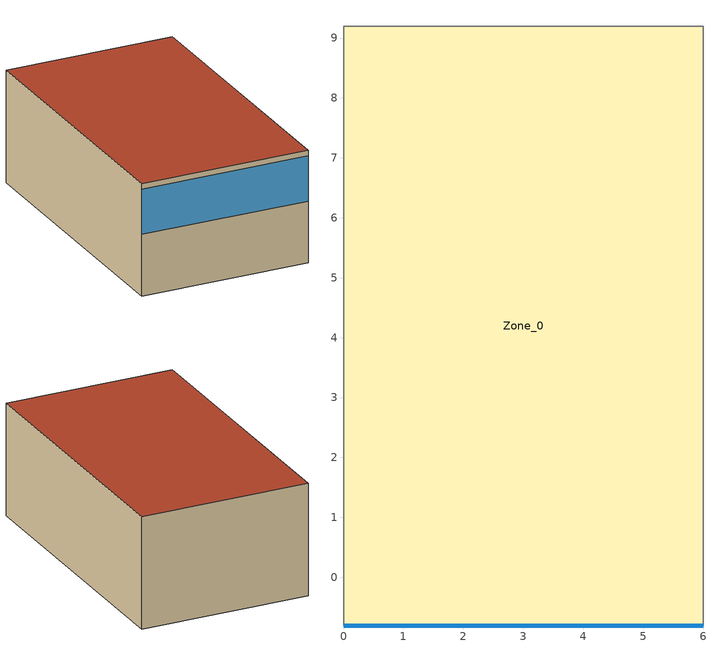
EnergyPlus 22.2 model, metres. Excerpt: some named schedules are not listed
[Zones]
Zone_0
 floor adiabatic (Slab_Light_FLIPPED): 6,-0.81 0,-0.81 0,9.19 6,9.19 z0
 wall outside (UVal_0.2_Light): 0,-0.81 6,-0.81 z0:4
 wall adiabatic (UVal_0.2_Light): 6,-0.81 6,9.19 0,9.19 0,-0.81 z0:4
 window (Clear - Sungate 400 (3) (Argon)): 0,-0.81 6,-0.81 z2.2:3.8
 roof outside (UVal_0.2_Light): 0,9.19 0,-0.81 6,-0.81 6,9.19 z4
[Building]
Building: North Axis=180; Terrain=Suburbs; Loads Convergence Tolerance Value=0.04; Temperature Convergence Tolerance Value=0.25; Solar Distribution=MinimalShadowing; Maximum Number of Warmup Days=25; Minimum Number of Warmup Days=6
[SizingPeriod:WeatherFileConditionType] Use Weather File Daylight Saving Period=No; Use Weather File Rain and Snow Indicators=No
Name | Period Selection | Day of Week for Start Day
Extreme Summer Weather Period for Design | SummerExtreme | SummerDesignDay
Extreme Winter Weather Period for Design | WinterExtreme | WinterDesignDay
[Site:WeatherStation]
Wind Sensor Height Above Ground=10; Wind Speed Profile Exponent=0.22; Wind Speed Profile Boundary Layer Thickness=370; Air Temperature Sensor Height Above Ground=1.5
[Site:GroundTemperature:BuildingSurface]
18, 18, 18, 18, 18, 18, 18, 18, 18, 18, 18, 18
[Site:GroundReflectance]
0.2, 0.2, 0.2, 0.2, 0.2, 0.2, 0.2, 0.2, 0.2, 0.2, 0.2, 0.2
[Site:GroundReflectance:SnowModifier]
1, 1
[Material] Thermal Absorptance=0.9; Solar Absorptance=0.7; Visible Absorptance=0.7
Name | Roughness | Thickness | Conductivity | Density | Specific Heat
Mineral Wool_0.195_UVal_0.2_Light | Rough | 0.195 | 0.041 | 155 | 1130
Gypsum Board_0.02_UVal_0.2_Light | MediumSmooth | 0.02 | 0.16 | 800 | 1090
Cross Laminated Timber_0.2_Slab_Light | Rough | 0.2 | 0.13 | 500 | 1600
[WindowMaterial:Glazing] Optical Data Type=Spectral; Infrared Transmittance at Normal Incidence=0; Back Side Infrared Hemispherical Emissivity=0.84; Dirt Correction Factor for Solar and Visible Transmittance=1
Name | Window Glass Spectral Data Set | Thickness | Solar Transmittance at Normal Incidence | Front Side Solar Reflectance at Normal Incidence | Back Side Solar Reflectance at Normal Incidence | Visible Transmittance at Normal Incidence | Front Side Visible Reflectance at Normal Incidence | Back Side Visible Reflectance at Normal Incidence | Front Side Infrared Hemispherical Emissivity | Conductivity
Clear Float Glass Clear_0.0058_Clear - Sungate 400 (3) (Argon) | Clear Float Glass Clear_0.0058_Clear - Sungate 400 (3) (Argon)Optical | 0.0058 | 0.7717 | 0.0727 | 0.0743 | 0.8776 | 0.0843 | 0.085 | 0.84 | 1
Sungate 400 on Clear  6mm_0.0057_Clear - Sungate 400 (3) (Argon) | Sungate 400 on Clear  6mm_0.0057_Clear - Sungate 400 (3) (Argon)Optical | 0.0057 | 0.6348 | 0.1726 | 0.1238 | 0.8563 | 0.0648 | 0.0732 | 0.1129 | 1.0003
[WindowMaterial:Gas]
Argon - EN673_0.127_Clear - Sungate 400 (3) (Argon): Gas Type=ARGON; Thickness=0.127
[WindowMaterial:Shade]
Zone_0:f2:w0_Shade: Solar Transmittance=0.3; Solar Reflectance=0.69; Visible Transmittance=0.3; Visible Reflectance=0.69; Infrared Hemispherical Emissivity=0.9; Infrared Transmittance=0; Thickness=0.003; Conductivity=0.1; Shade to Glass Distance=0.05; Top Opening Multiplier=1; Bottom Opening Multiplier=1; LeftSide Opening Multiplier=1; RightSide Opening Multiplier=1; Airflow Permeability=0
[MaterialProperty:GlazingSpectralData] Wavelength 1=0.3; Transmittance 1=0.0001; Wavelength 2=0.305; Transmittance 2=0.0001; Wavelength 3=0.31; Wavelength 4=0.315; Wavelength 5=0.32; Wavelength 6=0.325; Wavelength 7=0.33; Wavelength 8=0.335; Wavelength 9=0.34; Wavelength 10=0.345; Wavelength 11=0.35; Wavelength 12=0.355; Wavelength 13=0.36; Wavelength 14=0.365; Wavelength 15=0.37; Wavelength 16=0.375; Wavelength 17=0.38; Wavelength 18=0.385; Wavelength 19=0.39; Wavelength 20=0.395; Wavelength 21=0.4; Wavelength 22=0.41; Wavelength 23=0.42; Wavelength 24=0.43; Wavelength 25=0.44; Wavelength 26=0.45; Wavelength 27=0.46; Wavelength 28=0.47; Wavelength 29=0.48; Wavelength 30=0.49; Wavelength 31=0.5; Wavelength 32=0.51; Wavelength 33=0.52; Wavelength 34=0.53; Wavelength 35=0.54; Wavelength 36=0.55; Wavelength 37=0.56; Wavelength 38=0.57; Wavelength 39=0.58; Wavelength 40=0.59; Wavelength 41=0.6; Wavelength 42=0.61; Wavelength 43=0.62; Wavelength 44=0.63; Wavelength 45=0.64; Wavelength 46=0.65; Wavelength 47=0.66; Wavelength 48=0.67; Wavelength 49=0.68; Wavelength 50=0.69; Wavelength 51=0.7; Wavelength 52=0.71; Wavelength 53=0.72; Wavelength 54=0.73; Wavelength 55=0.74; Wavelength 56=0.75; Wavelength 57=0.76; Wavelength 58=0.77; Wavelength 59=0.78; Wavelength 60=0.79; Wavelength 61=0.8; Wavelength 62=0.81; Wavelength 63=0.82; Wavelength 64=0.83; Wavelength 65=0.84; Wavelength 66=0.85; Front Reflectance 66=0.0636; Wavelength 67=0.86; Wavelength 68=0.87; Wavelength 69=0.88; Wavelength 70=0.89; Wavelength 71=0.9; Wavelength 72=0.91; Wavelength 73=0.92; Wavelength 74=0.93; Wavelength 75=0.94; Wavelength 76=0.95; Wavelength 77=0.96; Wavelength 78=0.97; Wavelength 79=0.98; Wavelength 80=0.99; Wavelength 81=1; Wavelength 82=1.05; Wavelength 83=1.1; Wavelength 84=1.15; Wavelength 85=1.2; Wavelength 86=1.25; Wavelength 87=1.3; Wavelength 88=1.35; Wavelength 89=1.4; Wavelength 90=1.45; Wavelength 91=1.5; Wavelength 92=1.55; Wavelength 93=1.6; Wavelength 94=1.65; Wavelength 95=1.7; Wavelength 96=1.75; Wavelength 97=1.8; Wavelength 98=1.85; Wavelength 99=1.9; Wavelength 100=1.95; Wavelength 101=2; Wavelength 102=2.05; Wavelength 103=2.1; Wavelength 104=2.15; Wavelength 105=2.2; Wavelength 106=2.25; Wavelength 107=2.3; Wavelength 108=2.35; Wavelength 109=2.4; Wavelength 110=2.45; Wavelength 111=2.5
Name | Front Reflectance 1 | Back Reflectance 1 | Front Reflectance 2 | Back Reflectance 2 | Transmittance 3 | Front Reflectance 3 | Back Reflectance 3 | Transmittance 4 | Front Reflectance 4 | Back Reflectance 4 | Transmittance 5 | Front Reflectance 5 | Back Reflectance 5 | Transmittance 6 | Front Reflectance 6 | Back Reflectance 6 | Transmittance 7 | Front Reflectance 7 | Back Reflectance 7 | Transmittance 8 | Front Reflectance 8 | Back Reflectance 8 | Transmittance 9 | Front Reflectance 9 | Back Reflectance 9 | Transmittance 10 | Front Reflectance 10 | Back Reflectance 10 | Transmittance 11 | Front Reflectance 11 | Back Reflectance 11 | Transmittance 12 | Front Reflectance 12 | Back Reflectance 12 | Transmittance 13 | Front Reflectance 13 | Back Reflectance 13 | Transmittance 14 | Front Reflectance 14 | Back Reflectance 14 | Transmittance 15 | Front Reflectance 15 | Back Reflectance 15 | Transmittance 16 | Front Reflectance 16 | Back Reflectance 16 | Transmittance 17 | Front Reflectance 17 | Back Reflectance 17 | Transmittance 18 | Front Reflectance 18 | Back Reflectance 18 | Transmittance 19 | Front Reflectance 19 | Back Reflectance 19 | Transmittance 20 | Front Reflectance 20 | Back Reflectance 20 | Transmittance 21 | Front Reflectance 21 | Back Reflectance 21 | Transmittance 22 | Front Reflectance 22 | Back Reflectance 22 | Transmittance 23 | Front Reflectance 23 | Back Reflectance 23 | Transmittance 24 | Front Reflectance 24 | Back Reflectance 24 | Transmittance 25 | Front Reflectance 25 | Back Reflectance 25 | Transmittance 26 | Front Reflectance 26 | Back Reflectance 26 | Transmittance 27 | Front Reflectance 27 | Back Reflectance 27 | Transmittance 28 | Front Reflectance 28 | Back Reflectance 28 | Transmittance 29 | Front Reflectance 29 | Back Reflectance 29 | Transmittance 30 | Front Reflectance 30 | Back Reflectance 30 | Transmittance 31 | Front Reflectance 31 | Back Reflectance 31 | Transmittance 32 | Front Reflectance 32 | Back Reflectance 32 | Transmittance 33 | Front Reflectance 33 | Back Reflectance 33 | Transmittance 34 | Front Reflectance 34 | Back Reflectance 34 | Transmittance 35 | Front Reflectance 35 | Back Reflectance 35 | Transmittance 36 | Front Reflectance 36 | Back Reflectance 36 | Transmittance 37 | Front Reflectance 37 | Back Reflectance 37 | Transmittance 38 | Front Reflectance 38 | Back Reflectance 38 | Transmittance 39 | Front Reflectance 39 | Back Reflectance 39 | Transmittance 40 | Front Reflectance 40 | Back Reflectance 40 | Transmittance 41 | Front Reflectance 41 | Back Reflectance 41 | Transmittance 42 | Front Reflectance 42 | Back Reflectance 42 | Transmittance 43 | Front Reflectance 43 | Back Reflectance 43 | Transmittance 44 | Front Reflectance 44 | Back Reflectance 44 | Transmittance 45 | Front Reflectance 45 | Back Reflectance 45 | Transmittance 46 | Front Reflectance 46 | Back Reflectance 46 | Transmittance 47 | Front Reflectance 47 | Back Reflectance 47 | Transmittance 48 | Front Reflectance 48 | Back Reflectance 48 | Transmittance 49 | Front Reflectance 49 | Back Reflectance 49 | Transmittance 50 | Front Reflectance 50 | Back Reflectance 50 | Transmittance 51 | Front Reflectance 51 | Back Reflectance 51 | Transmittance 52 | Front Reflectance 52 | Back Reflectance 52 | Transmittance 53 | Front Reflectance 53 | Back Reflectance 53 | Transmittance 54 | Front Reflectance 54 | Back Reflectance 54 | Transmittance 55 | Front Reflectance 55 | Back Reflectance 55 | Transmittance 56 | Front Reflectance 56 | Back Reflectance 56 | Transmittance 57 | Front Reflectance 57 | Back Reflectance 57 | Transmittance 58 | Front Reflectance 58 | Back Reflectance 58 | Transmittance 59 | Front Reflectance 59 | Back Reflectance 59 | Transmittance 60 | Front Reflectance 60 | Back Reflectance 60 | Transmittance 61 | Front Reflectance 61 | Back Reflectance 61 | Transmittance 62 | Front Reflectance 62 | Back Reflectance 62 | Transmittance 63 | Front Reflectance 63 | Back Reflectance 63 | Transmittance 64 | Front Reflectance 64 | Back Reflectance 64 | Transmittance 65 | Front Reflectance 65 | Back Reflectance 65 | Transmittance 66 | Back Reflectance 66 | Transmittance 67 | Front Reflectance 67 | Back Reflectance 67 | Transmittance 68 | Front Reflectance 68 | Back Reflectance 68 | Transmittance 69 | Front Reflectance 69 | Back Reflectance 69 | Transmittance 70 | Front Reflectance 70 | Back Reflectance 70 | Transmittance 71 | Front Reflectance 71 | Back Reflectance 71 | Transmittance 72 | Front Reflectance 72 | Back Reflectance 72 | Transmittance 73 | Front Reflectance 73 | Back Reflectance 73 | Transmittance 74 | Front Reflectance 74 | Back Reflectance 74 | Transmittance 75 | Front Reflectance 75 | Back Reflectance 75 | Transmittance 76 | Front Reflectance 76 | Back Reflectance 76 | Transmittance 77 | Front Reflectance 77 | Back Reflectance 77 | Transmittance 78 | Front Reflectance 78 | Back Reflectance 78 | Transmittance 79 | Front Reflectance 79 | Back Reflectance 79 | Transmittance 80 | Front Reflectance 80 | Back Reflectance 80 | Transmittance 81 | Front Reflectance 81 | Back Reflectance 81 | Transmittance 82 | Front Reflectance 82 | Back Reflectance 82 | Transmittance 83 | Front Reflectance 83 | Back Reflectance 83 | Transmittance 84 | Front Reflectance 84 | Back Reflectance 84 | Transmittance 85 | Front Reflectance 85 | Back Reflectance 85 | Transmittance 86 | Front Reflectance 86 | Back Reflectance 86 | Transmittance 87 | Front Reflectance 87 | Back Reflectance 87 | Transmittance 88 | Front Reflectance 88 | Back Reflectance 88 | Transmittance 89 | Front Reflectance 89 | Back Reflectance 89 | Transmittance 90 | Front Reflectance 90 | Back Reflectance 90 | Transmittance 91 | Front Reflectance 91 | Back Reflectance 91 | Transmittance 92 | Front Reflectance 92 | Back Reflectance 92 | Transmittance 93 | Front Reflectance 93 | Back Reflectance 93 | Transmittance 94 | Front Reflectance 94 | Back Reflectance 94 | Transmittance 95 | Front Reflectance 95 | Back Reflectance 95 | Transmittance 96 | Front Reflectance 96 | Back Reflectance 96 | Transmittance 97 | Front Reflectance 97 | Back Reflectance 97 | Transmittance 98 | Front Reflectance 98 | Back Reflectance 98 | Transmittance 99 | Front Reflectance 99 | Back Reflectance 99 | Transmittance 100 | Front Reflectance 100 | Back Reflectance 100 | Transmittance 101 | Front Reflectance 101 | Back Reflectance 101 | Transmittance 102 | Front Reflectance 102 | Back Reflectance 102 | Transmittance 103 | Front Reflectance 103 | Back Reflectance 103 | Transmittance 104 | Front Reflectance 104 | Back Reflectance 104 | Transmittance 105 | Front Reflectance 105 | Back Reflectance 105 | Transmittance 106 | Front Reflectance 106 | Back Reflectance 106 | Transmittance 107 | Front Reflectance 107 | Back Reflectance 107 | Transmittance 108 | Front Reflectance 108 | Back Reflectance 108 | Transmittance 109 | Front Reflectance 109 | Back Reflectance 109 | Transmittance 110 | Front Reflectance 110 | Back Reflectance 110 | Transmittance 111 | Front Reflectance 111 | Back Reflectance 111
Clear Float Glass Clear_0.0058_Clear - Sungate 400 (3) (Argon)Optical | 0.0462 | 0.0535 | 0.0436 | 0.0539 | 0.0003 | 0.043 | 0.0529 | 0.0038 | 0.0451 | 0.0537 | 0.0231 | 0.0454 | 0.0539 | 0.0798 | 0.0458 | 0.0536 | 0.1838 | 0.0497 | 0.0524 | 0.3211 | 0.0509 | 0.0576 | 0.468 | 0.0562 | 0.0632 | 0.5926 | 0.0628 | 0.0689 | 0.6829 | 0.0723 | 0.0772 | 0.7516 | 0.0768 | 0.0791 | 0.798 | 0.0797 | 0.0833 | 0.8254 | 0.0829 | 0.0854 | 0.8394 | 0.0835 | 0.0847 | 0.8341 | 0.0834 | 0.0843 | 0.8216 | 0.0824 | 0.0834 | 0.8362 | 0.0832 | 0.0846 | 0.857 | 0.0848 | 0.0863 | 0.8697 | 0.0866 | 0.087 | 0.8749 | 0.0874 | 0.0879 | 0.8746 | 0.086 | 0.0866 | 0.8671 | 0.0855 | 0.0865 | 0.8672 | 0.085 | 0.086 | 0.8654 | 0.0848 | 0.0858 | 0.87 | 0.0851 | 0.086 | 0.8776 | 0.0857 | 0.0863 | 0.8804 | 0.0858 | 0.0867 | 0.8834 | 0.0861 | 0.0867 | 0.8861 | 0.0861 | 0.0869 | 0.8878 | 0.0863 | 0.087 | 0.8891 | 0.086 | 0.0867 | 0.8904 | 0.0864 | 0.0867 | 0.8878 | 0.0858 | 0.0866 | 0.888 | 0.0857 | 0.0862 | 0.8866 | 0.0856 | 0.086 | 0.8837 | 0.085 | 0.0857 | 0.8813 | 0.0844 | 0.0849 | 0.8739 | 0.0837 | 0.0841 | 0.8682 | 0.0825 | 0.0834 | 0.8632 | 0.0817 | 0.0826 | 0.8577 | 0.0813 | 0.0821 | 0.8488 | 0.0804 | 0.0814 | 0.8425 | 0.0796 | 0.0808 | 0.8371 | 0.0788 | 0.08 | 0.8323 | 0.0782 | 0.0793 | 0.8247 | 0.0775 | 0.0787 | 0.8201 | 0.0771 | 0.0783 | 0.8138 | 0.0766 | 0.0779 | 0.8073 | 0.0757 | 0.0774 | 0.8017 | 0.0755 | 0.0771 | 0.7939 | 0.0746 | 0.0762 | 0.7863 | 0.0739 | 0.0759 | 0.7797 | 0.0734 | 0.0747 | 0.7712 | 0.0724 | 0.0743 | 0.7645 | 0.0713 | 0.0733 | 0.7564 | 0.0704 | 0.0728 | 0.7496 | 0.0699 | 0.0716 | 0.742 | 0.0697 | 0.0715 | 0.7341 | 0.0689 | 0.0712 | 0.7279 | 0.0676 | 0.0686 | 0.7216 | 0.0673 | 0.0709 | 0.7155 | 0.0684 | 0.0728 | 0.7094 | 0.0702 | 0.0707 | 0.7047 | 0.0691 | 0.0706 | 0.6993 | 0.0687 | 0.6938 | 0.0646 | 0.0702 | 0.6895 | 0.0668 | 0.0691 | 0.6858 | 0.068 | 0.0675 | 0.6817 | 0.0671 | 0.072 | 0.6784 | 0.0678 | 0.0657 | 0.6756 | 0.065 | 0.0683 | 0.6725 | 0.0647 | 0.0675 | 0.6698 | 0.0628 | 0.0651 | 0.6673 | 0.0647 | 0.0664 | 0.6655 | 0.0644 | 0.0681 | 0.6629 | 0.065 | 0.0686 | 0.6614 | 0.0636 | 0.0655 | 0.6595 | 0.0657 | 0.0685 | 0.6584 | 0.0648 | 0.0664 | 0.6571 | 0.0635 | 0.0635 | 0.6536 | 0.0594 | 0.0626 | 0.6534 | 0.0613 | 0.0633 | 0.656 | 0.0604 | 0.0636 | 0.661 | 0.0599 | 0.065 | 0.6693 | 0.0617 | 0.0644 | 0.681 | 0.0609 | 0.0626 | 0.6949 | 0.0624 | 0.0633 | 0.7088 | 0.0643 | 0.0647 | 0.7281 | 0.0632 | 0.0661 | 0.746 | 0.0683 | 0.0663 | 0.7607 | 0.0681 | 0.0696 | 0.7723 | 0.0685 | 0.0694 | 0.7791 | 0.0669 | 0.0667 | 0.7816 | 0.067 | 0.0676 | 0.7815 | 0.0671 | 0.0674 | 0.7788 | 0.0677 | 0.0681 | 0.7772 | 0.0652 | 0.0684 | 0.7749 | 0.0669 | 0.069 | 0.7736 | 0.0633 | 0.0646 | 0.7718 | 0.0645 | 0.0644 | 0.7736 | 0.0646 | 0.0685 | 0.7752 | 0.0627 | 0.0636 | 0.7714 | 0.0623 | 0.0646 | 0.7493 | 0.0602 | 0.0638 | 0.7492 | 0.0619 | 0.0627 | 0.7602 | 0.0634 | 0.0646 | 0.763 | 0.0611 | 0.0644 | 0.7591 | 0.0628 | 0.0629 | 0.7455 | 0.0596 | 0.0619 | 0.7336 | 0.0568 | 0.0587
Sungate 400 on Clear  6mm_0.0057_Clear - Sungate 400 (3) (Argon)Optical | 0.2679 | 0.0511 | 0.2701 | 0.0506 | 0.0002 | 0.2756 | 0.0505 | 0.0016 | 0.2817 | 0.0503 | 0.0089 | 0.2847 | 0.0503 | 0.03 | 0.2859 | 0.0522 | 0.0699 | 0.2858 | 0.0602 | 0.1255 | 0.2808 | 0.078 | 0.1881 | 0.2738 | 0.1016 | 0.2525 | 0.2645 | 0.1258 | 0.3131 | 0.2535 | 0.1455 | 0.3711 | 0.2413 | 0.1597 | 0.4232 | 0.2265 | 0.1659 | 0.4705 | 0.2115 | 0.1674 | 0.5116 | 0.1959 | 0.1631 | 0.5405 | 0.1798 | 0.1531 | 0.5723 | 0.1641 | 0.1451 | 0.6201 | 0.1505 | 0.1421 | 0.667 | 0.1385 | 0.1391 | 0.7056 | 0.127 | 0.1338 | 0.7354 | 0.1165 | 0.1272 | 0.7765 | 0.0986 | 0.1136 | 0.8042 | 0.0854 | 0.1029 | 0.8224 | 0.0762 | 0.0949 | 0.8345 | 0.07 | 0.0892 | 0.8453 | 0.0667 | 0.0858 | 0.8537 | 0.0649 | 0.0836 | 0.8574 | 0.0643 | 0.0822 | 0.8594 | 0.0648 | 0.0815 | 0.8611 | 0.0656 | 0.0809 | 0.8621 | 0.0665 | 0.0803 | 0.8642 | 0.0673 | 0.0797 | 0.8646 | 0.068 | 0.079 | 0.8644 | 0.0682 | 0.0781 | 0.8642 | 0.068 | 0.0769 | 0.863 | 0.0675 | 0.0755 | 0.8599 | 0.0666 | 0.074 | 0.8579 | 0.0655 | 0.0722 | 0.8554 | 0.0641 | 0.0702 | 0.8519 | 0.0626 | 0.0683 | 0.8471 | 0.0608 | 0.0661 | 0.8425 | 0.0591 | 0.064 | 0.8374 | 0.0571 | 0.0619 | 0.8311 | 0.0551 | 0.0598 | 0.8256 | 0.0533 | 0.0578 | 0.8195 | 0.0515 | 0.056 | 0.8128 | 0.0497 | 0.0543 | 0.8052 | 0.0482 | 0.0528 | 0.7967 | 0.0464 | 0.0513 | 0.791 | 0.0454 | 0.0502 | 0.7799 | 0.0441 | 0.0491 | 0.7721 | 0.0431 | 0.0483 | 0.7636 | 0.0425 | 0.0479 | 0.7533 | 0.0421 | 0.0473 | 0.745 | 0.042 | 0.0472 | 0.7351 | 0.0424 | 0.0473 | 0.7245 | 0.0427 | 0.0474 | 0.715 | 0.0438 | 0.048 | 0.7045 | 0.045 | 0.0485 | 0.6963 | 0.0466 | 0.0493 | 0.6866 | 0.0486 | 0.0502 | 0.677 | 0.051 | 0.0515 | 0.6677 | 0.0536 | 0.0526 | 0.6578 | 0.0567 | 0.0539 | 0.6505 | 0.0601 | 0.0556 | 0.6383 | 0.0568 | 0.6288 | 0.0684 | 0.0598 | 0.621 | 0.0745 | 0.0616 | 0.6121 | 0.0799 | 0.0641 | 0.6033 | 0.0842 | 0.0654 | 0.5964 | 0.0888 | 0.0678 | 0.5875 | 0.0946 | 0.0698 | 0.58 | 0.1008 | 0.0725 | 0.5723 | 0.106 | 0.0743 | 0.5655 | 0.1127 | 0.077 | 0.5583 | 0.1185 | 0.0793 | 0.5513 | 0.1256 | 0.0818 | 0.5442 | 0.1314 | 0.0838 | 0.5366 | 0.138 | 0.0859 | 0.5301 | 0.1447 | 0.0885 | 0.5232 | 0.1518 | 0.0909 | 0.4928 | 0.1892 | 0.1055 | 0.4645 | 0.2276 | 0.1224 | 0.4384 | 0.2667 | 0.1405 | 0.4151 | 0.3049 | 0.1588 | 0.3946 | 0.3416 | 0.1789 | 0.3767 | 0.377 | 0.2011 | 0.3609 | 0.4109 | 0.2255 | 0.3453 | 0.4424 | 0.2502 | 0.334 | 0.4723 | 0.2797 | 0.3222 | 0.5002 | 0.3098 | 0.3089 | 0.5262 | 0.3384 | 0.2944 | 0.5503 | 0.3636 | 0.2796 | 0.5726 | 0.3855 | 0.264 | 0.5931 | 0.4017 | 0.2483 | 0.6117 | 0.4143 | 0.2328 | 0.6287 | 0.423 | 0.2188 | 0.644 | 0.4309 | 0.2061 | 0.6584 | 0.4372 | 0.1945 | 0.6721 | 0.4464 | 0.1836 | 0.6839 | 0.4515 | 0.175 | 0.6952 | 0.4606 | 0.1641 | 0.705 | 0.4681 | 0.1581 | 0.7158 | 0.4724 | 0.1457 | 0.7236 | 0.456 | 0.1392 | 0.7328 | 0.4617 | 0.1344 | 0.7391 | 0.4783 | 0.126 | 0.7489 | 0.478 | 0.122 | 0.7535 | 0.483 | 0.1126 | 0.7572 | 0.4671 | 0.1039 | 0.7678 | 0.4615
[Construction]
UVal_0.2_Light: Mineral Wool_0.195_UVal_0.2_Light, Gypsum Board_0.02_UVal_0.2_Light
Slab_Light_FLIPPED: Cross Laminated Timber_0.2_Slab_Light
Clear - Sungate 400 (3) (Argon): Clear Float Glass Clear_0.0058_Clear - Sungate 400 (3) (Argon), Argon - EN673_0.127_Clear - Sungate 400 (3) (Argon), Sungate 400 on Clear  6mm_0.0057_Clear - Sungate 400 (3) (Argon)
[Zone]
Zone_0: Type=1; Multiplier=1; Volume=240; Floor Area=60; Zone Inside Convection Algorithm=AdaptiveConvectionAlgorithm; Zone Outside Convection Algorithm=AdaptiveConvectionAlgorithm
[WindowShadingControl]
Zone_0:f2:w0_ShadingControl: Zone=Zone_0; Shading Type=ExteriorShade; Shading Control Type=OnIfHighSolarOnWindow; Schedule=Y_shading_yearly; Setpoint=130; Shading Control Is Scheduled=Yes; Glare Control Is Active=No; Shading Device Material=Zone_0:f2:w0_Shade; Type of Slat Angle Control for Blinds=FixedSlatAngle; Setpoint 2=0; Daylighting Control Object=Zone_0_DaylCtrl; Multiple Surface Control Type=Sequential; Fenestration Surface 1=Zone_0:f2:w0
[People]
People Zone_0: Zone or ZoneList or Space or SpaceList=Zone_0; Number of People Schedule=occOffice; Number of People Calculation Method=People/Area; People per Floor Area=0.0714; Fraction Radiant=0.3; Sensible Heat Fraction=AUTOCALCULATE; Activity Level Schedule=Zone_0PeopleActivity; Carbon Dioxide Generation Rate=3.82e-08; Enable ASHRAE 55 Comfort Warnings=No; Mean Radiant Temperature Calculation Type=ZoneAveraged; Work Efficiency Schedule=Zone_0WorkEfficiency; Clothing Insulation Calculation Method=DynamicClothingModelASHRAE55; Air Velocity Schedule=AirSpeed 0; Thermal Comfort Model 1 Type=AdaptiveASH55
[Lights]
Zone_0 General lighting: Zone or ZoneList or Space or SpaceList=Zone_0; Schedule=lightsOffice; Design Level Calculation Method=Watts/Area; Watts per Zone Floor Area=3; Return Air Fraction=0; Fraction Radiant=0.42; Fraction Visible=0.18; Fraction Replaceable=1
[ElectricEquipment]
Zone_0 Equipment: Zone or ZoneList or Space or SpaceList=Zone_0; Schedule=equipOffice; Design Level Calculation Method=Watts/Area; Watts per Zone Floor Area=7; Fraction Latent=0; Fraction Radiant=0.2; Fraction Lost=0
[Daylighting:Controls]
Zone_0_DaylCtrl: Zone or Space=Zone_0; Daylighting Method=SplitFlux; Availability Schedule=lightsOffice; Lighting Control Type=Continuous; Minimum Input Power Fraction for Continuous or ContinuousOff Dimming Control=0.1; Minimum Light Output Fraction for Continuous or ContinuousOff Dimming Control=0.1; Number of Stepped Control Steps=3; Probability Lighting will be Reset When Needed in Manual Stepped Control=1; Maximum Allowable Discomfort Glare Index=22; Daylighting Reference Point 1=Zone_0_DaylCtrlRefPt1; Fraction of Lights Controlled by Reference Point 1=1; Illuminance Setpoint at Reference Point 1=500
[ZoneInfiltration:DesignFlowRate]
Zone_0Infiltration: Zone or ZoneList or Space or SpaceList=Zone_0; Schedule=On; Design Flow Rate Calculation Method=AirChanges/Hour; Air Changes per Hour=0.25; Constant Term Coefficient=1; Temperature Term Coefficient=0; Velocity Term Coefficient=0; Velocity Squared Term Coefficient=0
[ZoneVentilation:WindandStackOpenArea]
Zone_0NatVent_Buoy: Zone or Space=Zone_0; Opening Area=1; Opening Area Fraction Schedule=NatVentAvail_Zone_0; Opening Effectiveness=0; Effective Angle=0; Height Difference=1; Discharge Coefficient for Opening=0.6; Minimum Indoor Temperature=22; Maximum Indoor Temperature=100; Delta Temperature=1; Minimum Outdoor Temperature=-30; Maximum Outdoor Temperature=50; Maximum Wind Speed=40
[DesignSpecification:OutdoorAir]
Zone_0MinFreshAir: Outdoor Air Method=Flow/Person; Outdoor Air Flow per Person=0.0025; Outdoor Air Flow per Zone Floor Area=0.0003
[Sizing:Zone]
Zone_0: Zone Cooling Design Supply Air Temperature Input Method=SupplyAirTemperature; Zone Cooling Design Supply Air Temperature=18; Zone Cooling Design Supply Air Temperature Difference=5; Zone Heating Design Supply Air Temperature Input Method=SupplyAirTemperature; Zone Heating Design Supply Air Temperature=30; Zone Heating Design Supply Air Temperature Difference=15; Zone Cooling Design Supply Air Humidity Ratio=0.009; Zone Heating Design Supply Air Humidity Ratio=0.004; Design Specification Outdoor Air Object=Zone_0MinFreshAir; Zone Heating Sizing Factor=1.5; Zone Cooling Sizing Factor=1.5; Cooling Design Air Flow Method=DesignDay; Heating Design Air Flow Method=DesignDay
[ZoneControl:Thermostat]
Zone_0 Thermostat: Zone or ZoneList=Zone_0; Control Type Schedule=Zone_0ZoneControlTypeSched; Control 1=Dual Setpoint - Zone Zone_0
[ThermostatSetpoint:DualSetpoint]
Dual Setpoint - Zone Zone_0: Heating Setpoint Temperature Schedule=Zone_0Heating_SP_Sch; Cooling Setpoint Temperature Schedule=Zone_0Cooling_SP_Sch
[Zone equipment]
Zone_0: Zone_0 Ideal Loads Air
[WaterUse:Equipment]
DHW Zone_0: EndUse Subcategory=DHW Zone_0; Peak Flow Rate=4.998e-07; Flow Rate Fraction Schedule=AllOn; Target Temperature Schedule=DHW Supply Temperature Zone_0; Hot Water Supply Temperature Schedule=DHW Supply Temperature Zone_0; Cold Water Supply Temperature Schedule=DHW Mains Temperature Zone_0; Zone=Zone_0
[Schedule:Week:Daily]
occOffice_0: d8d94e42-e3b1-448f-9f6b-18817d0eb1eb, b5f67142-372e-401a-a043-bc6129e38a8e, b5f67142-372e-401a-a043-bc6129e38a8e, b5f67142-372e-401a-a043-bc6129e38a8e, b5f67142-372e-401a-a043-bc6129e38a8e, b5f67142-372e-401a-a043-bc6129e38a8e, d8d94e42-e3b1-448f-9f6b-18817d0eb1eb, d8d94e42-e3b1-448f-9f6b-18817d0eb1eb, d8d94e42-e3b1-448f-9f6b-18817d0eb1eb, d8d94e42-e3b1-448f-9f6b-18817d0eb1eb, d8d94e42-e3b1-448f-9f6b-18817d0eb1eb, d8d94e42-e3b1-448f-9f6b-18817d0eb1eb
lightsOffice_0: d8d94e42-e3b1-448f-9f6b-18817d0eb1eb, 1e1cd6d8-1d30-42ad-9dee-1e4b8f4a7a09, 1e1cd6d8-1d30-42ad-9dee-1e4b8f4a7a09, 1e1cd6d8-1d30-42ad-9dee-1e4b8f4a7a09, 1e1cd6d8-1d30-42ad-9dee-1e4b8f4a7a09, 1e1cd6d8-1d30-42ad-9dee-1e4b8f4a7a09, d8d94e42-e3b1-448f-9f6b-18817d0eb1eb, d8d94e42-e3b1-448f-9f6b-18817d0eb1eb, d8d94e42-e3b1-448f-9f6b-18817d0eb1eb, d8d94e42-e3b1-448f-9f6b-18817d0eb1eb, d8d94e42-e3b1-448f-9f6b-18817d0eb1eb, d8d94e42-e3b1-448f-9f6b-18817d0eb1eb
equipOffice_0: daf3eda0-5ed1-4f33-a4c8-a61766a730b8, af49f540-b7c9-4a87-8fda-3baefa091729, af49f540-b7c9-4a87-8fda-3baefa091729, af49f540-b7c9-4a87-8fda-3baefa091729, af49f540-b7c9-4a87-8fda-3baefa091729, af49f540-b7c9-4a87-8fda-3baefa091729, daf3eda0-5ed1-4f33-a4c8-a61766a730b8, daf3eda0-5ed1-4f33-a4c8-a61766a730b8, daf3eda0-5ed1-4f33-a4c8-a61766a730b8, daf3eda0-5ed1-4f33-a4c8-a61766a730b8, daf3eda0-5ed1-4f33-a4c8-a61766a730b8, daf3eda0-5ed1-4f33-a4c8-a61766a730b8
NatVentAvail_Zone_0_0: d8d94e42-e3b1-448f-9f6b-18817d0eb1eb, d8d94e42-e3b1-448f-9f6b-18817d0eb1eb, c478acfe-ce7c-44da-ba3e-99f30cb844e2, 1e1cd6d8-1d30-42ad-9dee-1e4b8f4a7a09, 1e1cd6d8-1d30-42ad-9dee-1e4b8f4a7a09, 1e1cd6d8-1d30-42ad-9dee-1e4b8f4a7a09, d8d94e42-e3b1-448f-9f6b-18817d0eb1eb, d8d94e42-e3b1-448f-9f6b-18817d0eb1eb, d8d94e42-e3b1-448f-9f6b-18817d0eb1eb, d8d94e42-e3b1-448f-9f6b-18817d0eb1eb, d8d94e42-e3b1-448f-9f6b-18817d0eb1eb, d8d94e42-e3b1-448f-9f6b-18817d0eb1eb
NatVentAvail_Zone_0_1: e1f9c908-44af-4be8-9b26-c00285d50d76, 1e1cd6d8-1d30-42ad-9dee-1e4b8f4a7a09, 1e1cd6d8-1d30-42ad-9dee-1e4b8f4a7a09, 1e1cd6d8-1d30-42ad-9dee-1e4b8f4a7a09, 1e1cd6d8-1d30-42ad-9dee-1e4b8f4a7a09, 1e1cd6d8-1d30-42ad-9dee-1e4b8f4a7a09, d8d94e42-e3b1-448f-9f6b-18817d0eb1eb, e1f9c908-44af-4be8-9b26-c00285d50d76, e1f9c908-44af-4be8-9b26-c00285d50d76, e1f9c908-44af-4be8-9b26-c00285d50d76, e1f9c908-44af-4be8-9b26-c00285d50d76, e1f9c908-44af-4be8-9b26-c00285d50d76
NatVentAvail_Zone_0_2: 1e1cd6d8-1d30-42ad-9dee-1e4b8f4a7a09, 089d8afe-fbd1-40b0-8d01-83d78951484d, 7c13bfc9-b860-48d1-a684-825fbea4c800, d8d94e42-e3b1-448f-9f6b-18817d0eb1eb, d8d94e42-e3b1-448f-9f6b-18817d0eb1eb, 8ee380cf-7c84-4eda-8da2-bc47e010753b, d8d94e42-e3b1-448f-9f6b-18817d0eb1eb, 1e1cd6d8-1d30-42ad-9dee-1e4b8f4a7a09, 1e1cd6d8-1d30-42ad-9dee-1e4b8f4a7a09, 1e1cd6d8-1d30-42ad-9dee-1e4b8f4a7a09, 1e1cd6d8-1d30-42ad-9dee-1e4b8f4a7a09, 1e1cd6d8-1d30-42ad-9dee-1e4b8f4a7a09
NatVentAvail_Zone_0_3: 2da13ecd-8683-4ceb-84d4-f4a1e0f38848, 1e1cd6d8-1d30-42ad-9dee-1e4b8f4a7a09, 8e3c89f3-eca7-4b41-b53c-ebcca103c81b, d8d94e42-e3b1-448f-9f6b-18817d0eb1eb, f27a8b82-58a0-47e8-8b57-c86d8cbfeaa1, 1e1cd6d8-1d30-42ad-9dee-1e4b8f4a7a09, d8d94e42-e3b1-448f-9f6b-18817d0eb1eb, 2da13ecd-8683-4ceb-84d4-f4a1e0f38848, 2da13ecd-8683-4ceb-84d4-f4a1e0f38848, 2da13ecd-8683-4ceb-84d4-f4a1e0f38848, 2da13ecd-8683-4ceb-84d4-f4a1e0f38848, 2da13ecd-8683-4ceb-84d4-f4a1e0f38848
NatVentAvail_Zone_0_4: 1e1cd6d8-1d30-42ad-9dee-1e4b8f4a7a09, 1e1cd6d8-1d30-42ad-9dee-1e4b8f4a7a09, 1e1cd6d8-1d30-42ad-9dee-1e4b8f4a7a09, 1e1cd6d8-1d30-42ad-9dee-1e4b8f4a7a09, 1e1cd6d8-1d30-42ad-9dee-1e4b8f4a7a09, d8d94e42-e3b1-448f-9f6b-18817d0eb1eb, d8d94e42-e3b1-448f-9f6b-18817d0eb1eb, 1e1cd6d8-1d30-42ad-9dee-1e4b8f4a7a09, 1e1cd6d8-1d30-42ad-9dee-1e4b8f4a7a09, 1e1cd6d8-1d30-42ad-9dee-1e4b8f4a7a09, 1e1cd6d8-1d30-42ad-9dee-1e4b8f4a7a09, 1e1cd6d8-1d30-42ad-9dee-1e4b8f4a7a09
NatVentAvail_Zone_0_5: 1e1cd6d8-1d30-42ad-9dee-1e4b8f4a7a09, bcb6e3ac-a22c-419f-a074-a1c0305b4408, 1e1cd6d8-1d30-42ad-9dee-1e4b8f4a7a09, f5287f32-b50a-4585-ba1d-a386c8a83880, 0ac1d3ad-58ad-49ab-9f32-616c7ba15925, 1e1cd6d8-1d30-42ad-9dee-1e4b8f4a7a09, d8d94e42-e3b1-448f-9f6b-18817d0eb1eb, 1e1cd6d8-1d30-42ad-9dee-1e4b8f4a7a09, 1e1cd6d8-1d30-42ad-9dee-1e4b8f4a7a09, 1e1cd6d8-1d30-42ad-9dee-1e4b8f4a7a09, 1e1cd6d8-1d30-42ad-9dee-1e4b8f4a7a09, 1e1cd6d8-1d30-42ad-9dee-1e4b8f4a7a09
NatVentAvail_Zone_0_6: 1e1cd6d8-1d30-42ad-9dee-1e4b8f4a7a09, 1e1cd6d8-1d30-42ad-9dee-1e4b8f4a7a09, 1e1cd6d8-1d30-42ad-9dee-1e4b8f4a7a09, 25ffad85-25cb-4982-ab53-364da836e6c3, f901315e-1494-4e2e-9b17-2c1bdabc27ff, 8d6ac221-ba39-41d1-958b-0cdd4ca10e92, d8d94e42-e3b1-448f-9f6b-18817d0eb1eb, 1e1cd6d8-1d30-42ad-9dee-1e4b8f4a7a09, 1e1cd6d8-1d30-42ad-9dee-1e4b8f4a7a09, 1e1cd6d8-1d30-42ad-9dee-1e4b8f4a7a09, 1e1cd6d8-1d30-42ad-9dee-1e4b8f4a7a09, 1e1cd6d8-1d30-42ad-9dee-1e4b8f4a7a09
NatVentAvail_Zone_0_7: fbc98d17-1543-4bce-ad01-76c90d381146, 1e1cd6d8-1d30-42ad-9dee-1e4b8f4a7a09, 1e1cd6d8-1d30-42ad-9dee-1e4b8f4a7a09, 1e1cd6d8-1d30-42ad-9dee-1e4b8f4a7a09, d945bcf5-9ee9-42e4-a2bc-a4caa9eec1f9, d8d94e42-e3b1-448f-9f6b-18817d0eb1eb, d8d94e42-e3b1-448f-9f6b-18817d0eb1eb, fbc98d17-1543-4bce-ad01-76c90d381146, fbc98d17-1543-4bce-ad01-76c90d381146, fbc98d17-1543-4bce-ad01-76c90d381146, fbc98d17-1543-4bce-ad01-76c90d381146, fbc98d17-1543-4bce-ad01-76c90d381146
NatVentAvail_Zone_0_8: e04a5dc0-e23a-4400-b7e6-3637e0afe1f4, d8d94e42-e3b1-448f-9f6b-18817d0eb1eb, e04a5dc0-e23a-4400-b7e6-3637e0afe1f4, 1e1cd6d8-1d30-42ad-9dee-1e4b8f4a7a09, e04a5dc0-e23a-4400-b7e6-3637e0afe1f4, 1e1cd6d8-1d30-42ad-9dee-1e4b8f4a7a09, d8d94e42-e3b1-448f-9f6b-18817d0eb1eb, e04a5dc0-e23a-4400-b7e6-3637e0afe1f4, e04a5dc0-e23a-4400-b7e6-3637e0afe1f4, e04a5dc0-e23a-4400-b7e6-3637e0afe1f4, e04a5dc0-e23a-4400-b7e6-3637e0afe1f4, e04a5dc0-e23a-4400-b7e6-3637e0afe1f4
NatVentAvail_Zone_0_9: 489188cf-6bb7-4045-8839-f278f5ae272b, 8d6ac221-ba39-41d1-958b-0cdd4ca10e92, fbc98d17-1543-4bce-ad01-76c90d381146, d8d94e42-e3b1-448f-9f6b-18817d0eb1eb, d8d94e42-e3b1-448f-9f6b-18817d0eb1eb, 1e1cd6d8-1d30-42ad-9dee-1e4b8f4a7a09, d8d94e42-e3b1-448f-9f6b-18817d0eb1eb, 489188cf-6bb7-4045-8839-f278f5ae272b, 489188cf-6bb7-4045-8839-f278f5ae272b, 489188cf-6bb7-4045-8839-f278f5ae272b, 489188cf-6bb7-4045-8839-f278f5ae272b, 489188cf-6bb7-4045-8839-f278f5ae272b
NatVentAvail_Zone_0_10: 1e1cd6d8-1d30-42ad-9dee-1e4b8f4a7a09, e04a5dc0-e23a-4400-b7e6-3637e0afe1f4, 1e1cd6d8-1d30-42ad-9dee-1e4b8f4a7a09, 51ebb703-1316-479b-9b27-61c97beed080, d8d94e42-e3b1-448f-9f6b-18817d0eb1eb, d8d94e42-e3b1-448f-9f6b-18817d0eb1eb, d8d94e42-e3b1-448f-9f6b-18817d0eb1eb, 1e1cd6d8-1d30-42ad-9dee-1e4b8f4a7a09, 1e1cd6d8-1d30-42ad-9dee-1e4b8f4a7a09, 1e1cd6d8-1d30-42ad-9dee-1e4b8f4a7a09, 1e1cd6d8-1d30-42ad-9dee-1e4b8f4a7a09, 1e1cd6d8-1d30-42ad-9dee-1e4b8f4a7a09
NatVentAvail_Zone_0_11: 1e1cd6d8-1d30-42ad-9dee-1e4b8f4a7a09, d8d94e42-e3b1-448f-9f6b-18817d0eb1eb, bcb6e3ac-a22c-419f-a074-a1c0305b4408, 1e1cd6d8-1d30-42ad-9dee-1e4b8f4a7a09, 1e1cd6d8-1d30-42ad-9dee-1e4b8f4a7a09, 1e1cd6d8-1d30-42ad-9dee-1e4b8f4a7a09, d8d94e42-e3b1-448f-9f6b-18817d0eb1eb, 1e1cd6d8-1d30-42ad-9dee-1e4b8f4a7a09, 1e1cd6d8-1d30-42ad-9dee-1e4b8f4a7a09, 1e1cd6d8-1d30-42ad-9dee-1e4b8f4a7a09, 1e1cd6d8-1d30-42ad-9dee-1e4b8f4a7a09, 1e1cd6d8-1d30-42ad-9dee-1e4b8f4a7a09
NatVentAvail_Zone_0_12: 1e1cd6d8-1d30-42ad-9dee-1e4b8f4a7a09, 1e1cd6d8-1d30-42ad-9dee-1e4b8f4a7a09, 1e1cd6d8-1d30-42ad-9dee-1e4b8f4a7a09, d8d94e42-e3b1-448f-9f6b-18817d0eb1eb, 1e1cd6d8-1d30-42ad-9dee-1e4b8f4a7a09, 1e1cd6d8-1d30-42ad-9dee-1e4b8f4a7a09, d8d94e42-e3b1-448f-9f6b-18817d0eb1eb, 1e1cd6d8-1d30-42ad-9dee-1e4b8f4a7a09, 1e1cd6d8-1d30-42ad-9dee-1e4b8f4a7a09, 1e1cd6d8-1d30-42ad-9dee-1e4b8f4a7a09, 1e1cd6d8-1d30-42ad-9dee-1e4b8f4a7a09, 1e1cd6d8-1d30-42ad-9dee-1e4b8f4a7a09
NatVentAvail_Zone_0_13: 1e1cd6d8-1d30-42ad-9dee-1e4b8f4a7a09, c3f52290-ac7a-4844-8d7d-eb94d1cb7966, 089d8afe-fbd1-40b0-8d01-83d78951484d, 1e1cd6d8-1d30-42ad-9dee-1e4b8f4a7a09, 8e3c89f3-eca7-4b41-b53c-ebcca103c81b, d8d94e42-e3b1-448f-9f6b-18817d0eb1eb, d8d94e42-e3b1-448f-9f6b-18817d0eb1eb, 1e1cd6d8-1d30-42ad-9dee-1e4b8f4a7a09, 1e1cd6d8-1d30-42ad-9dee-1e4b8f4a7a09, 1e1cd6d8-1d30-42ad-9dee-1e4b8f4a7a09, 1e1cd6d8-1d30-42ad-9dee-1e4b8f4a7a09, 1e1cd6d8-1d30-42ad-9dee-1e4b8f4a7a09
NatVentAvail_Zone_0_14: d8d94e42-e3b1-448f-9f6b-18817d0eb1eb, d8d94e42-e3b1-448f-9f6b-18817d0eb1eb, 1e1cd6d8-1d30-42ad-9dee-1e4b8f4a7a09, 1e1cd6d8-1d30-42ad-9dee-1e4b8f4a7a09, 1e1cd6d8-1d30-42ad-9dee-1e4b8f4a7a09, 9c76c293-de38-48b1-abf6-15c4da54ddf1, d8d94e42-e3b1-448f-9f6b-18817d0eb1eb, d8d94e42-e3b1-448f-9f6b-18817d0eb1eb, d8d94e42-e3b1-448f-9f6b-18817d0eb1eb, d8d94e42-e3b1-448f-9f6b-18817d0eb1eb, d8d94e42-e3b1-448f-9f6b-18817d0eb1eb, d8d94e42-e3b1-448f-9f6b-18817d0eb1eb
[SCHEDULE:WEEK:DAILY]
Y_sun_w_1: Y_sun_d_1, Y_sun_d_2, Y_sun_d_3, Y_sun_d_4, Y_sun_d_5, Y_sun_d_6, Y_sun_d_7, Y_sun_d_1, Y_sun_d_1, Y_sun_d_1, Y_sun_d_1, Y_sun_d_1
Y_sun_w_2: Y_sun_d_8, Y_sun_d_9, Y_sun_d_10, Y_sun_d_11, Y_sun_d_12, Y_sun_d_13, Y_sun_d_14, Y_sun_d_8, Y_sun_d_8, Y_sun_d_8, Y_sun_d_8, Y_sun_d_8
Y_sun_w_3: Y_sun_d_15, Y_sun_d_16, Y_sun_d_17, Y_sun_d_18, Y_sun_d_19, Y_sun_d_20, Y_sun_d_21, Y_sun_d_15, Y_sun_d_15, Y_sun_d_15, Y_sun_d_15, Y_sun_d_15
Y_sun_w_4: Y_sun_d_22, Y_sun_d_23, Y_sun_d_24, Y_sun_d_25, Y_sun_d_26, Y_sun_d_27, Y_sun_d_28, Y_sun_d_22, Y_sun_d_22, Y_sun_d_22, Y_sun_d_22, Y_sun_d_22
Y_sun_w_5: Y_sun_d_29, Y_sun_d_30, Y_sun_d_31, Y_sun_d_32, Y_sun_d_33, Y_sun_d_34, Y_sun_d_35, Y_sun_d_29, Y_sun_d_29, Y_sun_d_29, Y_sun_d_29, Y_sun_d_29
Y_sun_w_6: Y_sun_d_36, Y_sun_d_37, Y_sun_d_38, Y_sun_d_39, Y_sun_d_40, Y_sun_d_41, Y_sun_d_42, Y_sun_d_36, Y_sun_d_36, Y_sun_d_36, Y_sun_d_36, Y_sun_d_36
Y_sun_w_7: Y_sun_d_43, Y_sun_d_44, Y_sun_d_45, Y_sun_d_46, Y_sun_d_47, Y_sun_d_48, Y_sun_d_49, Y_sun_d_43, Y_sun_d_43, Y_sun_d_43, Y_sun_d_43, Y_sun_d_43
Y_sun_w_8: Y_sun_d_50, Y_sun_d_51, Y_sun_d_52, Y_sun_d_53, Y_sun_d_54, Y_sun_d_55, Y_sun_d_56, Y_sun_d_50, Y_sun_d_50, Y_sun_d_50, Y_sun_d_50, Y_sun_d_50
Y_sun_w_9: Y_sun_d_57, Y_sun_d_58, Y_sun_d_59, Y_sun_d_60, Y_sun_d_61, Y_sun_d_62, Y_sun_d_63, Y_sun_d_57, Y_sun_d_57, Y_sun_d_57, Y_sun_d_57, Y_sun_d_57
Y_sun_w_10: Y_sun_d_64, Y_sun_d_65, Y_sun_d_66, Y_sun_d_67, Y_sun_d_68, Y_sun_d_69, Y_sun_d_70, Y_sun_d_64, Y_sun_d_64, Y_sun_d_64, Y_sun_d_64, Y_sun_d_64
Y_sun_w_11: Y_sun_d_71, Y_sun_d_72, Y_sun_d_73, Y_sun_d_74, Y_sun_d_75, Y_sun_d_76, Y_sun_d_77, Y_sun_d_71, Y_sun_d_71, Y_sun_d_71, Y_sun_d_71, Y_sun_d_71
Y_sun_w_12: Y_sun_d_78, Y_sun_d_79, Y_sun_d_80, Y_sun_d_81, Y_sun_d_82, Y_sun_d_83, Y_sun_d_84, Y_sun_d_78, Y_sun_d_78, Y_sun_d_78, Y_sun_d_78, Y_sun_d_78
Y_sun_w_13: Y_sun_d_85, Y_sun_d_86, Y_sun_d_87, Y_sun_d_88, Y_sun_d_89, Y_sun_d_90, Y_sun_d_91, Y_sun_d_85, Y_sun_d_85, Y_sun_d_85, Y_sun_d_85, Y_sun_d_85
Y_sun_w_14: Y_sun_d_92, Y_sun_d_93, Y_sun_d_94, Y_sun_d_95, Y_sun_d_96, Y_sun_d_97, Y_sun_d_98, Y_sun_d_92, Y_sun_d_92, Y_sun_d_92, Y_sun_d_92, Y_sun_d_92
Y_sun_w_15: Y_sun_d_99, Y_sun_d_100, Y_sun_d_101, Y_sun_d_102, Y_sun_d_103, Y_sun_d_104, Y_sun_d_105, Y_sun_d_99, Y_sun_d_99, Y_sun_d_99, Y_sun_d_99, Y_sun_d_99
Y_sun_w_16: Y_sun_d_106, Y_sun_d_107, Y_sun_d_108, Y_sun_d_109, Y_sun_d_110, Y_sun_d_111, Y_sun_d_112, Y_sun_d_106, Y_sun_d_106, Y_sun_d_106, Y_sun_d_106, Y_sun_d_106
Y_sun_w_17: Y_sun_d_113, Y_sun_d_114, Y_sun_d_115, Y_sun_d_116, Y_sun_d_117, Y_sun_d_118, Y_sun_d_119, Y_sun_d_113, Y_sun_d_113, Y_sun_d_113, Y_sun_d_113, Y_sun_d_113
Y_sun_w_18: Y_sun_d_120, Y_sun_d_121, Y_sun_d_122, Y_sun_d_123, Y_sun_d_124, Y_sun_d_125, Y_sun_d_126, Y_sun_d_120, Y_sun_d_120, Y_sun_d_120, Y_sun_d_120, Y_sun_d_120
Y_sun_w_19: Y_sun_d_127, Y_sun_d_128, Y_sun_d_129, Y_sun_d_130, Y_sun_d_131, Y_sun_d_132, Y_sun_d_133, Y_sun_d_127, Y_sun_d_127, Y_sun_d_127, Y_sun_d_127, Y_sun_d_127
Y_sun_w_20: Y_sun_d_134, Y_sun_d_135, Y_sun_d_136, Y_sun_d_137, Y_sun_d_138, Y_sun_d_139, Y_sun_d_140, Y_sun_d_134, Y_sun_d_134, Y_sun_d_134, Y_sun_d_134, Y_sun_d_134
Y_sun_w_21: Y_sun_d_141, Y_sun_d_142, Y_sun_d_143, Y_sun_d_144, Y_sun_d_145, Y_sun_d_146, Y_sun_d_147, Y_sun_d_141, Y_sun_d_141, Y_sun_d_141, Y_sun_d_141, Y_sun_d_141
Y_sun_w_22: Y_sun_d_148, Y_sun_d_149, Y_sun_d_150, Y_sun_d_151, Y_sun_d_152, Y_sun_d_153, Y_sun_d_154, Y_sun_d_148, Y_sun_d_148, Y_sun_d_148, Y_sun_d_148, Y_sun_d_148
Y_sun_w_23: Y_sun_d_155, Y_sun_d_156, Y_sun_d_157, Y_sun_d_158, Y_sun_d_159, Y_sun_d_160, Y_sun_d_161, Y_sun_d_155, Y_sun_d_155, Y_sun_d_155, Y_sun_d_155, Y_sun_d_155
Y_sun_w_24: Y_sun_d_162, Y_sun_d_163, Y_sun_d_164, Y_sun_d_165, Y_sun_d_166, Y_sun_d_167, Y_sun_d_168, Y_sun_d_162, Y_sun_d_162, Y_sun_d_162, Y_sun_d_162, Y_sun_d_162
Y_sun_w_25: Y_sun_d_169, Y_sun_d_170, Y_sun_d_171, Y_sun_d_172, Y_sun_d_173, Y_sun_d_174, Y_sun_d_175, Y_sun_d_169, Y_sun_d_169, Y_sun_d_169, Y_sun_d_169, Y_sun_d_169
Y_sun_w_26: Y_sun_d_176, Y_sun_d_177, Y_sun_d_178, Y_sun_d_179, Y_sun_d_180, Y_sun_d_181, Y_sun_d_182, Y_sun_d_176, Y_sun_d_176, Y_sun_d_176, Y_sun_d_176, Y_sun_d_176
Y_sun_w_27: Y_sun_d_183, Y_sun_d_184, Y_sun_d_185, Y_sun_d_186, Y_sun_d_187, Y_sun_d_188, Y_sun_d_189, Y_sun_d_183, Y_sun_d_183, Y_sun_d_183, Y_sun_d_183, Y_sun_d_183
Y_sun_w_28: Y_sun_d_190, Y_sun_d_191, Y_sun_d_192, Y_sun_d_193, Y_sun_d_194, Y_sun_d_195, Y_sun_d_196, Y_sun_d_190, Y_sun_d_190, Y_sun_d_190, Y_sun_d_190, Y_sun_d_190
Y_sun_w_29: Y_sun_d_197, Y_sun_d_198, Y_sun_d_199, Y_sun_d_200, Y_sun_d_201, Y_sun_d_202, Y_sun_d_203, Y_sun_d_197, Y_sun_d_197, Y_sun_d_197, Y_sun_d_197, Y_sun_d_197
Y_sun_w_30: Y_sun_d_204, Y_sun_d_205, Y_sun_d_206, Y_sun_d_207, Y_sun_d_208, Y_sun_d_209, Y_sun_d_210, Y_sun_d_204, Y_sun_d_204, Y_sun_d_204, Y_sun_d_204, Y_sun_d_204
Y_sun_w_31: Y_sun_d_211, Y_sun_d_212, Y_sun_d_213, Y_sun_d_214, Y_sun_d_215, Y_sun_d_216, Y_sun_d_217, Y_sun_d_211, Y_sun_d_211, Y_sun_d_211, Y_sun_d_211, Y_sun_d_211
Y_sun_w_32: Y_sun_d_218, Y_sun_d_219, Y_sun_d_220, Y_sun_d_221, Y_sun_d_222, Y_sun_d_223, Y_sun_d_224, Y_sun_d_218, Y_sun_d_218, Y_sun_d_218, Y_sun_d_218, Y_sun_d_218
Y_sun_w_33: Y_sun_d_225, Y_sun_d_226, Y_sun_d_227, Y_sun_d_228, Y_sun_d_229, Y_sun_d_230, Y_sun_d_231, Y_sun_d_225, Y_sun_d_225, Y_sun_d_225, Y_sun_d_225, Y_sun_d_225
Y_sun_w_34: Y_sun_d_232, Y_sun_d_233, Y_sun_d_234, Y_sun_d_235, Y_sun_d_236, Y_sun_d_237, Y_sun_d_238, Y_sun_d_232, Y_sun_d_232, Y_sun_d_232, Y_sun_d_232, Y_sun_d_232
Y_sun_w_35: Y_sun_d_239, Y_sun_d_240, Y_sun_d_241, Y_sun_d_242, Y_sun_d_243, Y_sun_d_244, Y_sun_d_245, Y_sun_d_239, Y_sun_d_239, Y_sun_d_239, Y_sun_d_239, Y_sun_d_239
Y_sun_w_36: Y_sun_d_246, Y_sun_d_247, Y_sun_d_248, Y_sun_d_249, Y_sun_d_250, Y_sun_d_251, Y_sun_d_252, Y_sun_d_246, Y_sun_d_246, Y_sun_d_246, Y_sun_d_246, Y_sun_d_246
Y_sun_w_37: Y_sun_d_253, Y_sun_d_254, Y_sun_d_255, Y_sun_d_256, Y_sun_d_257, Y_sun_d_258, Y_sun_d_259, Y_sun_d_253, Y_sun_d_253, Y_sun_d_253, Y_sun_d_253, Y_sun_d_253
Y_sun_w_38: Y_sun_d_260, Y_sun_d_261, Y_sun_d_262, Y_sun_d_263, Y_sun_d_264, Y_sun_d_265, Y_sun_d_266, Y_sun_d_260, Y_sun_d_260, Y_sun_d_260, Y_sun_d_260, Y_sun_d_260
Y_sun_w_39: Y_sun_d_267, Y_sun_d_268, Y_sun_d_269, Y_sun_d_270, Y_sun_d_271, Y_sun_d_272, Y_sun_d_273, Y_sun_d_267, Y_sun_d_267, Y_sun_d_267, Y_sun_d_267, Y_sun_d_267
Y_sun_w_40: Y_sun_d_274, Y_sun_d_275, Y_sun_d_276, Y_sun_d_277, Y_sun_d_278, Y_sun_d_279, Y_sun_d_280, Y_sun_d_274, Y_sun_d_274, Y_sun_d_274, Y_sun_d_274, Y_sun_d_274
Y_sun_w_41: Y_sun_d_281, Y_sun_d_282, Y_sun_d_283, Y_sun_d_284, Y_sun_d_285, Y_sun_d_286, Y_sun_d_287, Y_sun_d_281, Y_sun_d_281, Y_sun_d_281, Y_sun_d_281, Y_sun_d_281
Y_sun_w_42: Y_sun_d_288, Y_sun_d_289, Y_sun_d_290, Y_sun_d_291, Y_sun_d_292, Y_sun_d_293, Y_sun_d_294, Y_sun_d_288, Y_sun_d_288, Y_sun_d_288, Y_sun_d_288, Y_sun_d_288
Y_sun_w_43: Y_sun_d_295, Y_sun_d_296, Y_sun_d_297, Y_sun_d_298, Y_sun_d_299, Y_sun_d_300, Y_sun_d_301, Y_sun_d_295, Y_sun_d_295, Y_sun_d_295, Y_sun_d_295, Y_sun_d_295
Y_sun_w_44: Y_sun_d_302, Y_sun_d_303, Y_sun_d_304, Y_sun_d_305, Y_sun_d_306, Y_sun_d_307, Y_sun_d_308, Y_sun_d_302, Y_sun_d_302, Y_sun_d_302, Y_sun_d_302, Y_sun_d_302
Y_sun_w_45: Y_sun_d_309, Y_sun_d_310, Y_sun_d_311, Y_sun_d_312, Y_sun_d_313, Y_sun_d_314, Y_sun_d_315, Y_sun_d_309, Y_sun_d_309, Y_sun_d_309, Y_sun_d_309, Y_sun_d_309
Y_sun_w_46: Y_sun_d_316, Y_sun_d_317, Y_sun_d_318, Y_sun_d_319, Y_sun_d_320, Y_sun_d_321, Y_sun_d_322, Y_sun_d_316, Y_sun_d_316, Y_sun_d_316, Y_sun_d_316, Y_sun_d_316
Y_sun_w_47: Y_sun_d_323, Y_sun_d_324, Y_sun_d_325, Y_sun_d_326, Y_sun_d_327, Y_sun_d_328, Y_sun_d_329, Y_sun_d_323, Y_sun_d_323, Y_sun_d_323, Y_sun_d_323, Y_sun_d_323
Y_sun_w_48: Y_sun_d_330, Y_sun_d_331, Y_sun_d_332, Y_sun_d_333, Y_sun_d_334, Y_sun_d_335, Y_sun_d_336, Y_sun_d_330, Y_sun_d_330, Y_sun_d_330, Y_sun_d_330, Y_sun_d_330
Y_sun_w_49: Y_sun_d_337, Y_sun_d_338, Y_sun_d_339, Y_sun_d_340, Y_sun_d_341, Y_sun_d_342, Y_sun_d_343, Y_sun_d_337, Y_sun_d_337, Y_sun_d_337, Y_sun_d_337, Y_sun_d_337
Y_sun_w_50: Y_sun_d_344, Y_sun_d_345, Y_sun_d_346, Y_sun_d_347, Y_sun_d_348, Y_sun_d_349, Y_sun_d_350, Y_sun_d_344, Y_sun_d_344, Y_sun_d_344, Y_sun_d_344, Y_sun_d_344
Y_sun_w_51: Y_sun_d_351, Y_sun_d_352, Y_sun_d_353, Y_sun_d_354, Y_sun_d_355, Y_sun_d_356, Y_sun_d_357, Y_sun_d_351, Y_sun_d_351, Y_sun_d_351, Y_sun_d_351, Y_sun_d_351
Y_sun_w_52: Y_sun_d_358, Y_sun_d_359, Y_sun_d_360, Y_sun_d_361, Y_sun_d_362, Y_sun_d_363, Y_sun_d_364, Y_sun_d_358, Y_sun_d_358, Y_sun_d_358, Y_sun_d_358, Y_sun_d_358
Y_sun_w_53: Y_sun_d_365, Y_sun_d_365, Y_sun_d_365, Y_sun_d_365, Y_sun_d_365, Y_sun_d_365, Y_sun_d_365, Y_sun_d_365, Y_sun_d_365, Y_sun_d_365, Y_sun_d_365, Y_sun_d_365
[Schedule:Year]
occOffice: occOffice_0, 1, 1, 12, 31
lightsOffice: lightsOffice_0, 1, 1, 12, 31
equipOffice: equipOffice_0, 1, 1, 12, 31
NatVentAvail_Zone_0: NatVentAvail_Zone_0_0, 1, 1, 1, 7, NatVentAvail_Zone_0_1, 1, 8, 1, 14, NatVentAvail_Zone_0_2, 1, 15, 1, 21, NatVentAvail_Zone_0_3, 1, 22, 1, 28, NatVentAvail_Zone_0_4, 1, 29, 2, 4, NatVentAvail_Zone_0_5, 2, 5, 2, 11, NatVentAvail_Zone_0_6, 2, 12, 2, 18, NatVentAvail_Zone_0_7, 2, 19, 2, 25, NatVentAvail_Zone_0_8, 2, 26, 3, 4, NatVentAvail_Zone_0_9, 3, 5, 3, 11, NatVentAvail_Zone_0_10, 3, 12, 3, 18, NatVentAvail_Zone_0_11, 3, 19, 3, 25, NatVentAvail_Zone_0_12, 3, 26, 4, 1, NatVentAvail_Zone_0_13, 4, 2, 4, 8, NatVentAvail_Zone_0_14, 4, 9, 4, 15, NatVentAvail_Zone_0_15, 4, 16, 4, 22, NatVentAvail_Zone_0_16, 4, 23, 4, 29, NatVentAvail_Zone_0_17, 4, 30, 5, 6, NatVentAvail_Zone_0_18, 5, 7, 5, 13, NatVentAvail_Zone_0_19, 5, 14, 5, 20, NatVentAvail_Zone_0_20, 5, 21, 5, 27, NatVentAvail_Zone_0_21, 5, 28, 6, 3, NatVentAvail_Zone_0_22, 6, 4, 6, 10, NatVentAvail_Zone_0_23, 6, 11, 6, 17, NatVentAvail_Zone_0_24, 6, 18, 6, 24, NatVentAvail_Zone_0_25, 6, 25, 7, 1, NatVentAvail_Zone_0_26, 7, 2, 7, 8, NatVentAvail_Zone_0_27, 7, 9, 7, 15, NatVentAvail_Zone_0_28, 7, 16, 7, 22, NatVentAvail_Zone_0_29, 7, 23, 7, 29, NatVentAvail_Zone_0_30, 7, 30, 8, 5, NatVentAvail_Zone_0_31, 8, 6, 8, 12, NatVentAvail_Zone_0_32, 8, 13, 8, 19, NatVentAvail_Zone_0_33, 8, 20, 8, 26, NatVentAvail_Zone_0_34, 8, 27, 9, 2, NatVentAvail_Zone_0_35, 9, 3, 9, 9, NatVentAvail_Zone_0_36, 9, 10, 9, 16, NatVentAvail_Zone_0_37, 9, 17, 9, 23, NatVentAvail_Zone_0_38, 9, 24, 9, 30, NatVentAvail_Zone_0_39, 10, 1, 10, 7, NatVentAvail_Zone_0_40, 10, 8, 10, 14, NatVentAvail_Zone_0_41, 10, 15, 10, 21, NatVentAvail_Zone_0_42, 10, 22, 10, 28, NatVentAvail_Zone_0_43, 10, 29, 11, 4, NatVentAvail_Zone_0_44, 11, 5, 11, 11, NatVentAvail_Zone_0_45, 11, 12, 11, 18, NatVentAvail_Zone_0_46, 11, 19, 11, 25, NatVentAvail_Zone_0_47, 11, 26, 12, 2, NatVentAvail_Zone_0_48, 12, 3, 12, 9, NatVentAvail_Zone_0_49, 12, 10, 12, 16, NatVentAvail_Zone_0_50, 12, 17, 12, 23, NatVentAvail_Zone_0_51, 12, 24, 12, 30, NatVentAvail_Zone_0_52, 12, 31, 12, 31
Y_shading_yearly: Y_sun_w_1, 1, 1, 1, 7, Y_sun_w_2, 1, 8, 1, 14, Y_sun_w_3, 1, 15, 1, 21, Y_sun_w_4, 1, 22, 1, 28, Y_sun_w_5, 1, 29, 2, 4, Y_sun_w_6, 2, 5, 2, 11, Y_sun_w_7, 2, 12, 2, 18, Y_sun_w_8, 2, 19, 2, 25, Y_sun_w_9, 2, 26, 3, 4, Y_sun_w_10, 3, 5, 3, 11, Y_sun_w_11, 3, 12, 3, 18, Y_sun_w_12, 3, 19, 3, 25, Y_sun_w_13, 3, 26, 4, 1, Y_sun_w_14, 4, 2, 4, 8, Y_sun_w_15, 4, 9, 4, 15, Y_sun_w_16, 4, 16, 4, 22, Y_sun_w_17, 4, 23, 4, 29, Y_sun_w_18, 4, 30, 5, 6, Y_sun_w_19, 5, 7, 5, 13, Y_sun_w_20, 5, 14, 5, 20, Y_sun_w_21, 5, 21, 5, 27, Y_sun_w_22, 5, 28, 6, 3, Y_sun_w_23, 6, 4, 6, 10, Y_sun_w_24, 6, 11, 6, 17, Y_sun_w_25, 6, 18, 6, 24, Y_sun_w_26, 6, 25, 7, 1, Y_sun_w_27, 7, 2, 7, 8, Y_sun_w_28, 7, 9, 7, 15, Y_sun_w_29, 7, 16, 7, 22, Y_sun_w_30, 7, 23, 7, 29, Y_sun_w_31, 7, 30, 8, 5, Y_sun_w_32, 8, 6, 8, 12, Y_sun_w_33, 8, 13, 8, 19, Y_sun_w_34, 8, 20, 8, 26, Y_sun_w_35, 8, 27, 9, 2, Y_sun_w_36, 9, 3, 9, 9, Y_sun_w_37, 9, 10, 9, 16, Y_sun_w_38, 9, 17, 9, 23, Y_sun_w_39, 9, 24, 9, 30, Y_sun_w_40, 10, 1, 10, 7, Y_sun_w_41, 10, 8, 10, 14, Y_sun_w_42, 10, 15, 10, 21, Y_sun_w_43, 10, 22, 10, 28, Y_sun_w_44, 10, 29, 11, 4, Y_sun_w_45, 11, 5, 11, 11, Y_sun_w_46, 11, 12, 11, 18, Y_sun_w_47, 11, 19, 11, 25, Y_sun_w_48, 11, 26, 12, 2, Y_sun_w_49, 12, 3, 12, 9, Y_sun_w_50, 12, 10, 12, 16, Y_sun_w_51, 12, 17, 12, 23, Y_sun_w_52, 12, 24, 12, 30, Y_sun_w_53, 12, 31, 12, 31
[Schedule:Constant]
Name | Hourly Value
On; AllOn | 1
AirSpeed 0; Zone_0WorkEfficiency | 0
Zone_0PeopleActivity | 125.28
DHW Supply Temperature Zone_0 | 60
DHW Mains Temperature Zone_0 | 10
Zone_0ZoneControlTypeSched | 4
